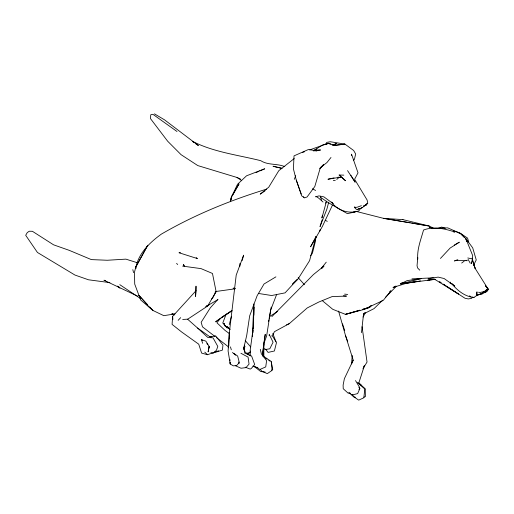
<?xml version="1.0" encoding="UTF-8"?>
<svg xmlns="http://www.w3.org/2000/svg" width="514" height="514" viewBox="0 0 514 514"><rect width="100%" height="100%" fill="white"/><g stroke="black" fill="none" stroke-linecap="round" stroke-linejoin="round"><path stroke-width="0.77" d="M239.909 266.246L239.929 263.406M417.754 259.217C416.931 249.104 420.934 239.575 423.53 230.021C433.855 226.121 444.803 228.704 454.884 232.013L453.316 231.846M253.653 322.426L253.286 328.799M253.897 315.223L254.167 307.218M471.396 262.101L471.319 263.643L472.417 259.262L472.681 255.612L465.838 238.567L460.557 233.562L447.739 227.869L432.64 228.402L429.184 227.008L432.672 228.428M252.303 336.651L253.852 304.731M253.839 303.915L253.543 325.632L250.112 350.837L250.344 355.444M263.065 356.491L263.2 354.114M263.431 350.143L263.791 343.802L263.881 356.986M150.73 115.027L150.506 118.638L167.648 141.196L181.069 154.669L197.794 165.585L237.05 177.491L240.533 179.078M196.014 290.731L195.564 296.475L196.014 286.163L196.014 290.731L172.633 316.361L172.081 324.379L181.513 331.89L198.738 344.194L201.617 353.099L207.502 354.724L218.611 350.805M252.959 332.764L253.158 330.386M352.231 355.463L351.531 363.976L353.208 360.173L345.524 335.61L338.565 311.047M417.766 257.488L417.04 265.796L417.657 268.025L419.777 270.178M135.67 268.52C138.048 253.73 149.683 242.569 161.312 234.146C194.485 214.871 230.073 200.37 266.702 189.107M351.396 155.459L351.525 154.149L358.02 172.852L354.602 179.27L367.112 200.017L367.767 203.319L363.437 206.532M361.477 332.654L363.565 313.906L365.03 312.551M262.442 355.135L263.791 343.802L263.386 356.151L271.482 361.657L272.034 370.421L267.28 373.633L261.877 371.249L260.444 369.579M262.384 355.81L265.23 334.325L263.913 343.011M269.124 335.603L269.272 334.486L273.062 342.215L269.799 348.794L265.314 349.552L263.457 348.229M315.333 237.982L316.033 236.562L315.223 242.049L312.383 253.306L310.52 255.811M322.323 215.719L321.905 217.994L326.512 201.186L325.574 203.223M268.539 321.578L268.861 319.869M269.111 318.5L271.238 307.038M230.407 201.61L231.621 196.348L239.016 183.896L232.341 195.77M250.543 350.978L250.26 352.373L246.656 353.401M230.51 201.597L231.621 196.348L230.349 201.726M229.263 324.63L231.377 316.714M328.729 202.156L326.833 209.288L320.023 226.61L322.162 219.838M316.033 236.562L309.576 260.682L298.049 278.948L292.967 283.728M242.165 260.592L243.617 255.188L236.215 275.08L229.334 332.725L228.094 351.017L230.233 364.008L233.285 365.839L236.646 365.557L239.306 362.569L237.661 356.061L233.851 353.356M319.644 231.416L320.299 229.308M450.155 283.484L450.592 282.128M271.867 336.072L272.112 335.385L276.481 342.665L274.373 351.011L268.083 352.392L265.507 349.057M264.055 343.089L266.631 335.957L270.679 310.045L276.686 294.329M226.16 314.086L222.774 323.017L226.912 327.759L229.758 328.632M294.297 179.322L295.711 175.692M358.856 387.286L359.864 388.526L357.66 393.596L351.563 395.125L348.858 392.291M244.002 348.698L244.992 346.513L244.266 345.209M353.208 360.173L344.38 378.683L343.114 385.108L343.236 388.738L348.171 393.197L350.561 393.216M231.165 197.864L237.487 184.314L246.547 175.801L264.723 168.798L259.679 170.995M332.436 205.176L322.304 226.61L310.578 246.816L315.667 237.243M473.735 264.916L476.247 259.936L472.707 247.864L465.838 238.567L466.603 241.541M363.803 366.733L364.497 365.37L358.817 382.956L365.248 388.802L365.377 396.635L363.931 397.187M485.492 292.068L487.613 290.673L488.3 289.324L475.109 268.334L473.683 264.614M363.038 317.048L365.261 312.994M321.34 268.314L326.255 262.166M362.955 368.789L367.041 362.029L362.068 326.705M472.366 297.355L471.659 298.332L468.318 298.93L465.016 298.261L446.325 286.163M250.067 352.103L248.551 353.793L247.285 354.39M358.958 389.702L359.864 388.526M330.984 157.464L326.962 162.533L320.312 167.776L319.92 168.708L323.267 164.994M353.42 160.503L354.435 159.289L355.656 153.949L353.619 150.467L344.952 144.106L330.341 141.748L326.358 142.449M322.072 268.276L323.974 266.059L313.444 274.547L271.816 316.663M322.278 300.626L332.764 309.312L345.472 314.369L363.366 309.627L369.662 307.34L371.198 305.56M362.8 309.344L369.662 307.34L371.236 305.515M215.051 292.717L216.098 291.554L212.475 273.467L201.051 268.616L182.624 266.123M218.039 299.283L210.399 307.713L201.16 322.304L202.477 326.853L215.173 336.612M178.146 320.338L180.671 317.646M440.44 258.446L450.161 248.037L459.343 242.19L454.344 245.049M382.641 300.195L373.993 308.651L363.565 313.906M385.397 297.4L396.41 286.221M323.666 164.486L320.312 167.776L314.806 186.518L307.089 196.958L304.436 197.929L303.53 196.817M292.505 284.081L297.664 279.173L285.064 292.864L271.662 295.518L258.542 293.475M401.652 282.918L400.631 283.882L434.863 279.346M336.76 179.457L338.559 177.863M211.524 299.058L212.7 298.017L216.098 291.554L207.65 306.029L187.546 319.29M276.005 341.797L272.87 333.682L273.082 334.556L274.412 331.691L289.311 323.634L307.224 307.95L318.68 302.091L332.185 296.559L346.494 296.103L343.32 295.768M464.245 261.106L461.675 263.046M365.268 205.337L367.195 203.679L362.344 207.656L356.909 209.68L355.283 208.427L354.397 206.924L355.592 207.675M487.613 290.673L482.119 294.021L477.39 294.997L481.412 293.847L487.343 289.093C483.777 293.815 478.026 293.912 473.966 297.452C464.547 296.552 457.325 290.378 451.485 283.4L454.813 286.112L444.122 278.53L438.159 277.117L428.143 278.62M294.226 158.575L278.794 170.699L268.726 187.199L260.225 194.151L265.14 190.733M362.197 207.45L360.34 208.825L358.798 210.913C349.102 214.152 337.505 210.708 331.569 202.195M231.814 310.719L215.636 321.828L220.596 318.115L216.908 322.779L225.106 330.47L229.642 333.747M221.251 317.678L231.763 310.687M364.696 308.753L363.366 309.627L383.213 300.427L391.032 290.757L389.644 291.502M269.542 316.592L277.579 311.42M221.271 317.678L232.032 310.771M205.639 306.813L209.654 304.314L206.23 306.338M334.19 144.871L336.612 143.406L332.205 145.128M275.902 276.86L264.016 284.017L257.077 295.833L249.669 315.872L246.726 335.353L243.784 348.1L245.056 352.064L250.408 355.919M357.988 209.179L359.344 208.369M206.365 306.331L217.422 299.868M271.392 370.35L272.741 369.566L271.225 361.972M395.896 286.035L393.004 287.493L405.623 283.503L417.284 281.421L400.631 283.882L407.139 280.593L420.921 278.665L419.385 278.614M316.92 148.996L313.354 150.782L322.567 145.006L328.35 143.265L334.106 145.417L344.952 144.106L333.149 145.597M326.21 144.344L328.35 143.265L309.801 149.857M402.77 282.835L400.631 283.882L420.921 278.665M256.075 172.569L258.24 171.625M286.491 324.854L289.311 323.634M484.753 292.582L486.051 292.087M361.374 205.677L356.832 207.354L355.739 207.187M457.833 259.718L454.447 260.971L456.303 260.302L467.277 260.707L465.992 260.277M437.491 228.582L441.642 227.072L445.394 228.274M302.38 152.491L304.603 151.701M359.755 310.238L345.472 314.369L359.839 310.199M362.858 309.319L369.662 307.34M363.411 205.947L366.611 205.054M315.557 196.823L318.937 195.885L323.878 196.856L333.175 203.66L331.594 202.131M484.58 291.432L480.102 292.472L478.573 292.235M334.055 177.876L327.958 179.251L339.24 177.356L341.977 177.523L345.498 180.742L339.144 175.011L343.827 175.145M429.28 279.879L427.789 280.201L435.66 279.32M418.846 281.132L420.426 280.843M175.011 313.881L163.825 315.68L152.921 310.456L140.605 299.868L134.719 284.101L134.469 272.291L135.812 266.965L147.743 245.274L135.812 266.965L135.921 268.507M215.237 291.586L235.001 288.829M317.684 150.306L320.569 149.992L313.521 150.371M213.985 352.276L216.291 352.026L222.401 350.118L222.954 345.112L215.623 335.841L210.123 336.991L197.607 328.06L187.565 319.168L182.682 319.457M333.31 180.53L335.282 180.382M151 114.487L152.96 114.346L177.015 131.513M430.764 279.597L434.715 279.346M171.676 313.861L173.102 313.778M411.971 278.864L433.347 277.823M234.577 288.187L233.073 288.238L235.463 288.56M180.523 252.708L178.956 252.727L197.427 258.593L196.175 257.598M313.244 150.782L316.99 150.827L308.31 149.568L294.027 155.87L293.423 168.926L296.27 180.106L301.673 195.853L303.858 197.344M326.062 143.644L327.45 143.747M329.519 143.894L330.9 143.997M337.987 177.182L341.977 177.523L339.144 175.011M265.128 372.007L260.784 371.571L254.321 366.546L252.927 366.103M344.598 294.111L347.721 294.471M459.041 233.375L460.557 233.562L464.341 237.481M109.893 282.629L88.485 279.789L74.954 275.048L37.445 252.47L25.7 235.309L27.261 232.591L29.272 231.236L32.414 231.3L53.578 244.825L69.223 250.344L91.351 259.602L107.272 260.257L125.911 259.14L137.129 262.68M353.818 211.697L355.238 211.929L347.4 213.644L327.951 202.407L320.665 197.421M410.198 222.819L383.373 218.309L355.727 211.286M411.778 223.089L413.359 223.352M414.933 223.616L429.139 226.012L434.034 228.46M472.424 297.124L473.966 297.452M282.096 168.303L273.024 166.247L281.601 168.348M467.779 257.964L471.646 258.844M355.373 397.258L353.259 396.699L351.698 394.251M105.505 280.638L103.957 280.22L137.636 296.148M210.907 352.604L213.252 353.246L216.484 350.182L217.795 346.417L213.021 337.846L207.804 337.441L197.607 328.06M257.816 367.549L256.627 367.189L259.788 369.521L265.738 366.906L266.599 360.648L262.211 354.981M209.905 336.458L211.389 336.921M453.644 230.908L459.651 232.823L467.579 238.111L468.672 241.959L465.967 239.158M284.814 166.639C277.02 163.317 268.09 165.437 260.688 160.664C237.809 154.939 213.631 152.163 192.461 141.311M202.625 343.281L201.469 339.664L205.851 341.142L209.147 346.397L209.436 347.875M245.217 367.195L250.241 369.097L251.307 368.474L254.693 364.529L251.616 356.067L244.291 352.835M228.389 327.367L224.791 325.87L223.988 323.287L224.65 324.578M256.473 367.478L254.321 366.546L256.473 367.574M172.28 313.99L174.426 314.947M235.271 365.666L241.008 368.23L245.988 367.639L249.052 364.092L248.076 357.101L240.912 353.259M325.227 220.288L327.283 221.354M312.512 188.792L315.609 190.482M154.47 113.864L164.506 119.82L198.365 145.52L195.352 143.451M433.938 278.845L458.552 294.047L443.73 284.473M201.469 339.664L202.741 340.474M439.688 281.865L441.038 282.732M315.911 196.342L318.667 198.121L323.023 202.002M439.65 281.845L440.986 282.706M442.991 284.004L444.989 285.302M237.05 177.491L241.702 180.594M119.794 284.672L140.373 298.461M265.719 358.232L266.939 359.061M268.777 360.308L270.004 361.136M192.345 141.389L194.151 142.629M216.445 337.589L227.869 346.372L228.499 347.798M118.509 286.626L119.64 287.557M358.682 382.936L361.548 385.41M232.476 352.463L235.663 355.232M357.391 382.512L364.779 388.982L363.848 397.765L358.714 400.136L353.908 396.834L352.206 394.431M117.565 286.08L119.935 288.2M469.59 295.768L470.978 297.028M227.04 326.551L230.182 329.48M204.758 352.116L207.502 354.724M176.572 263.425L177.696 264.504M147.518 304.629L138.876 295.312L149.021 306.858L152.921 310.456L149.683 306.961M485.396 285.604L488.3 289.324L485.402 285.733M298.171 277.624L304.442 284.73M245.229 340.602L250.748 346.924M225.556 325.85L226.912 327.759M347.554 170.622L355.148 182.194L350.818 175.261M355.527 380.566L359.627 387.479M206.911 343.525L207.63 344.765M468.048 259.3L470.233 263.187M184.648 266.573L183.537 264.485L184.031 265.937M345.524 335.61L347.715 341.469M296.27 180.106L301.262 194.041M472.514 260.771L475.109 268.334L472.083 258.156M342.51 323.852L344.727 330.618M320.331 196.277L321.468 200.049M230.465 346.86L231.306 349.796M243.43 347.085L244.741 351.974L243.578 347.522M238.702 362.055L239.061 363.501M132.824 269.644L133.563 272.671M260.296 349.321L261.491 354.467M228.82 345.967L229.334 332.725L229.495 338.341M229.861 359.305L229.989 360.873M230.111 362.441L230.233 364.008L230.188 362.402M172.813 319.412L172.633 316.361L172.698 319.515M476.793 293.59L476.632 295.473L476.986 291.849L476.793 293.59M209.147 346.397L208.151 351.782L209.147 346.397M402.976 219.639L383.373 218.309L429.139 226.012L402.976 219.639"/></g></svg>
